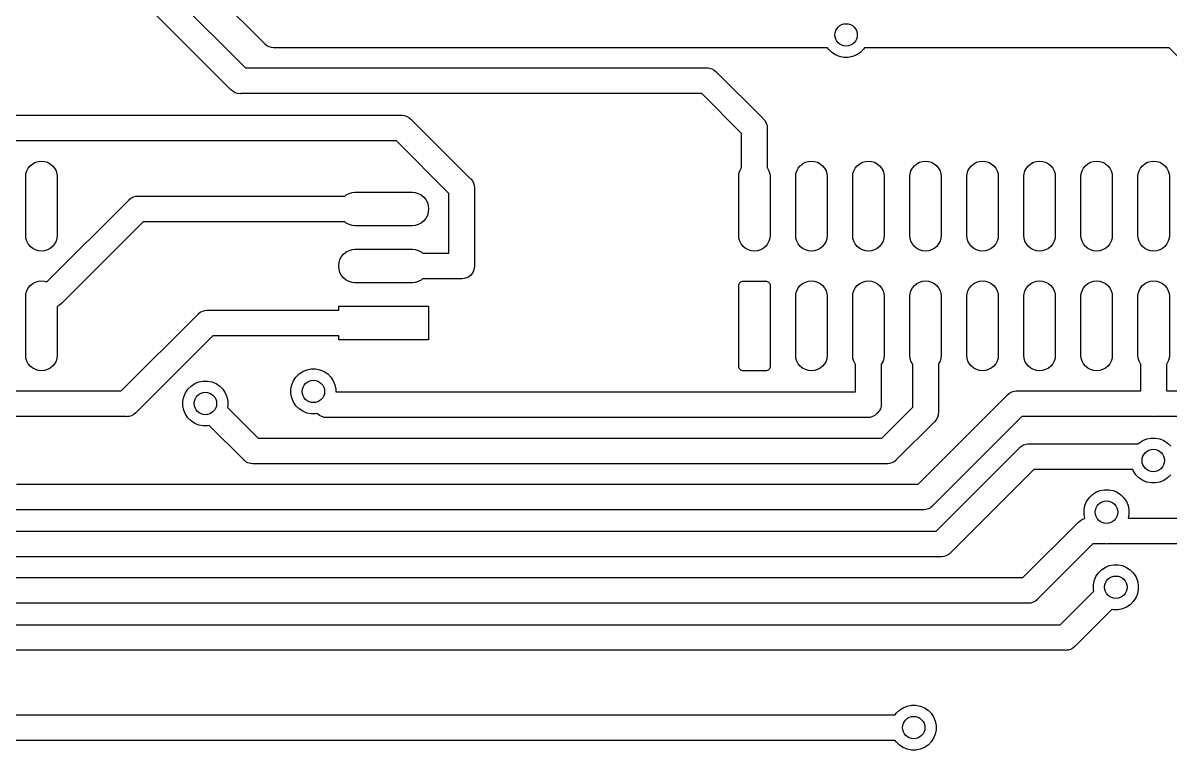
# Model space of a CAD drawing. Extents: x 0.18 to 6.66, y 0.19 to 4.01.
# Drawn here: x 1.443 to 3.454, y 0.301 to 1.576 of the extents above; entities that cross this region are included whole.
import ezdxf

# ---------------------------------------------------------------- set-up
doc = ezdxf.new("R2010")
doc.units = 0
doc.header["$MEASUREMENT"] = 0
doc.layers.add('BLACK', color=7, linetype='CONTINUOUS')

msp = doc.modelspace()

# ---------------------------------------------------------------- linework, layer by layer
at = {"layer": 'BLACK', "linetype": 'CONTINUOUS'}
for p, q in [((1.54566, 1.78438), (1.83273, 1.49731)), ((1.80672, 1.45968), (1.50452, 1.76188)), ((1.86611, 1.54012), (1.76102, 1.64521)), ((1.86682, 1.53926), (1.86611, 1.54012)), ((1.87024, 1.53645), (1.86682, 1.53926)), ((1.87415, 1.53436), (1.87024, 1.53645)), ((1.87839, 1.53307), (1.87415, 1.53436)), ((1.8817, 1.53275), (1.87839, 1.53307)), ((1.8828, 1.53264), (1.8817, 1.53275)), ((1.8817, 1.53275), (1.8817, 1.53275)), ((1.88391, 1.53275), (1.8828, 1.53264)), ((2.8534, 1.53275), (1.88391, 1.53275)), ((2.85514, 1.53015), (2.8534, 1.53275)), ((2.86062, 1.52467), (2.85514, 1.53015)), ((2.9163, 1.53015), (2.91082, 1.52467)), ((2.91804, 1.53275), (2.9163, 1.53015)), ((3.45223, 1.53275), (2.91804, 1.53275)), ((3.6025, 1.38248), (3.45223, 1.53275)), ((2.86707, 1.52036), (2.86062, 1.52467)), ((2.87424, 1.51739), (2.86707, 1.52036)), ((2.88184, 1.51588), (2.87424, 1.51739)), ((2.8896, 1.51588), (2.88184, 1.51588)), ((2.8972, 1.51739), (2.8896, 1.51588)), ((2.90437, 1.52036), (2.8972, 1.51739)), ((2.91082, 1.52467), (2.90437, 1.52036)), ((1.83273, 1.49731), (2.64088, 1.49731)), ((2.64088, 1.49731), (2.64199, 1.49742)), ((2.64199, 1.49742), (2.64309, 1.49731)), ((2.64309, 1.49731), (2.6464, 1.49698)), ((2.6464, 1.49698), (2.65064, 1.49569)), ((2.65064, 1.49569), (2.65455, 1.49361)), ((2.65455, 1.49361), (2.65798, 1.49079)), ((2.65798, 1.49079), (2.65868, 1.48994)), ((2.65868, 1.48994), (2.74013, 1.40849)), ((1.80742, 1.45882), (1.80672, 1.45968)), ((1.80829, 1.45811), (1.80742, 1.45882)), ((1.81085, 1.45601), (1.80829, 1.45811)), ((1.81476, 1.45392), (1.81085, 1.45601)), ((1.819, 1.45263), (1.81476, 1.45392)), ((1.82341, 1.4522), (1.819, 1.45263)), ((1.82451, 1.45231), (1.82341, 1.4522)), ((2.63267, 1.45231), (1.82451, 1.45231)), ((2.7025, 1.38248), (2.63267, 1.45231)), ((0.976105, 1.4143), (2.10544, 1.4143)), ((2.10544, 1.4143), (2.10655, 1.4144)), ((2.10655, 1.4144), (2.10765, 1.4143)), ((2.10765, 1.4143), (2.11096, 1.41397)), ((2.11096, 1.41397), (2.1152, 1.41268)), ((2.1152, 1.41268), (2.11911, 1.41059)), ((2.11911, 1.41059), (2.12253, 1.40778)), ((2.74013, 1.40849), (2.74099, 1.40778)), ((2.12253, 1.40778), (2.12324, 1.40692)), ((2.12324, 1.40692), (2.22681, 1.30336)), ((2.74099, 1.40778), (2.7438, 1.40436)), ((2.7438, 1.40436), (2.74589, 1.40045)), ((2.74589, 1.40045), (2.74717, 1.39621)), ((2.74717, 1.39621), (2.7475, 1.3929)), ((2.7475, 1.3929), (2.74761, 1.3918)), ((2.74761, 1.3918), (2.7475, 1.39069)), ((2.7475, 1.39069), (2.7475, 1.32232)), ((2.09723, 1.3693), (0.9975, 1.3693)), ((2.18918, 1.27735), (2.09723, 1.3693)), ((2.7025, 1.32232), (2.7025, 1.38248)), ((1.45542, 1.32588), (1.45961, 1.32932)), ((1.45961, 1.32932), (1.4644, 1.33188)), ((1.4644, 1.33188), (1.4696, 1.33346)), ((1.4696, 1.33346), (1.475, 1.33399)), ((1.475, 1.33399), (1.4804, 1.33346)), ((1.4804, 1.33346), (1.4856, 1.33188)), ((1.4856, 1.33188), (1.49039, 1.32932)), ((1.49039, 1.32932), (1.49458, 1.32588)), ((2.80542, 1.32588), (2.80961, 1.32932)), ((2.80961, 1.32932), (2.8144, 1.33188)), ((2.8144, 1.33188), (2.8196, 1.33346)), ((2.8196, 1.33346), (2.825, 1.33399)), ((2.825, 1.33399), (2.8304, 1.33346)), ((2.8304, 1.33346), (2.8356, 1.33188)), ((2.8356, 1.33188), (2.84039, 1.32932)), ((2.84039, 1.32932), (2.84458, 1.32588)), ((2.90542, 1.32588), (2.90961, 1.32932)), ((2.90961, 1.32932), (2.9144, 1.33188)), ((2.9144, 1.33188), (2.9196, 1.33346)), ((2.9196, 1.33346), (2.925, 1.33399)), ((2.925, 1.33399), (2.9304, 1.33346)), ((2.9304, 1.33346), (2.9356, 1.33188)), ((2.9356, 1.33188), (2.94039, 1.32932)), ((2.94039, 1.32932), (2.94458, 1.32588)), ((3.00542, 1.32588), (3.00961, 1.32932)), ((3.00961, 1.32932), (3.0144, 1.33188)), ((3.0144, 1.33188), (3.0196, 1.33346)), ((3.0196, 1.33346), (3.025, 1.33399)), ((3.025, 1.33399), (3.0304, 1.33346)), ((3.0304, 1.33346), (3.0356, 1.33188)), ((3.0356, 1.33188), (3.04039, 1.32932)), ((3.04039, 1.32932), (3.04458, 1.32588)), ((3.10542, 1.32588), (3.10961, 1.32932)), ((3.10961, 1.32932), (3.1144, 1.33188)), ((3.1144, 1.33188), (3.1196, 1.33346)), ((3.1196, 1.33346), (3.125, 1.33399)), ((3.125, 1.33399), (3.1304, 1.33346)), ((3.1304, 1.33346), (3.1356, 1.33188)), ((3.1356, 1.33188), (3.14039, 1.32932)), ((3.14039, 1.32932), (3.14458, 1.32588)), ((3.20542, 1.32588), (3.20961, 1.32932)), ((3.20961, 1.32932), (3.2144, 1.33188)), ((3.2144, 1.33188), (3.2196, 1.33346)), ((3.2196, 1.33346), (3.225, 1.33399)), ((3.225, 1.33399), (3.2304, 1.33346)), ((3.2304, 1.33346), (3.2356, 1.33188)), ((3.2356, 1.33188), (3.24039, 1.32932)), ((3.24039, 1.32932), (3.24458, 1.32588)), ((3.30542, 1.32588), (3.30961, 1.32932)), ((3.30961, 1.32932), (3.3144, 1.33188)), ((3.3144, 1.33188), (3.3196, 1.33346)), ((3.3196, 1.33346), (3.325, 1.33399)), ((3.325, 1.33399), (3.3304, 1.33346)), ((3.3304, 1.33346), (3.3356, 1.33188)), ((3.3356, 1.33188), (3.34039, 1.32932)), ((3.34039, 1.32932), (3.34458, 1.32588)), ((3.40542, 1.32588), (3.40961, 1.32932)), ((3.40961, 1.32932), (3.4144, 1.33188)), ((3.4144, 1.33188), (3.4196, 1.33346)), ((3.4196, 1.33346), (3.425, 1.33399)), ((3.425, 1.33399), (3.4304, 1.33346)), ((3.4304, 1.33346), (3.4356, 1.33188)), ((3.4356, 1.33188), (3.44039, 1.32932)), ((3.44039, 1.32932), (3.44458, 1.32588)), ((1.44744, 1.30765), (1.44784, 1.3117)), ((1.44744, 1.20258), (1.44744, 1.30765)), ((1.44784, 1.3117), (1.44942, 1.3169)), ((1.44942, 1.3169), (1.45197, 1.32168)), ((1.45197, 1.32168), (1.45542, 1.32588)), ((1.49458, 1.32588), (1.49803, 1.32168)), ((1.49803, 1.32168), (1.50058, 1.3169)), ((1.50058, 1.3169), (1.50216, 1.3117)), ((1.50216, 1.3117), (1.50256, 1.30765)), ((1.50256, 1.30765), (1.50256, 1.20258)), ((2.69744, 1.30765), (2.69784, 1.3117)), ((2.69744, 1.20258), (2.69744, 1.30765)), ((2.69784, 1.3117), (2.69942, 1.3169)), ((2.69942, 1.3169), (2.70197, 1.32168)), ((2.70197, 1.32168), (2.7025, 1.32232)), ((2.7475, 1.32232), (2.74803, 1.32168)), ((2.74803, 1.32168), (2.75058, 1.3169)), ((2.75058, 1.3169), (2.75216, 1.3117)), ((2.75216, 1.3117), (2.75256, 1.30765)), ((2.75256, 1.30765), (2.75256, 1.20258)), ((2.79744, 1.30765), (2.79784, 1.3117)), ((2.79744, 1.20258), (2.79744, 1.30765)), ((2.79784, 1.3117), (2.79942, 1.3169)), ((2.79942, 1.3169), (2.80197, 1.32168)), ((2.80197, 1.32168), (2.80542, 1.32588)), ((2.84458, 1.32588), (2.84803, 1.32168)), ((2.84803, 1.32168), (2.85058, 1.3169)), ((2.85058, 1.3169), (2.85216, 1.3117)), ((2.85216, 1.3117), (2.85256, 1.30765)), ((2.85256, 1.30765), (2.85256, 1.20258)), ((2.89744, 1.30765), (2.89784, 1.3117)), ((2.89744, 1.20258), (2.89744, 1.30765)), ((2.89784, 1.3117), (2.89942, 1.3169)), ((2.89942, 1.3169), (2.90197, 1.32168)), ((2.90197, 1.32168), (2.90542, 1.32588)), ((2.94458, 1.32588), (2.94803, 1.32168)), ((2.94803, 1.32168), (2.95058, 1.3169)), ((2.95058, 1.3169), (2.95216, 1.3117)), ((2.95216, 1.3117), (2.95256, 1.30765)), ((2.95256, 1.30765), (2.95256, 1.20258)), ((2.99744, 1.30765), (2.99784, 1.3117)), ((2.99744, 1.20258), (2.99744, 1.30765)), ((2.99784, 1.3117), (2.99942, 1.3169)), ((2.99942, 1.3169), (3.00197, 1.32168)), ((3.00197, 1.32168), (3.00542, 1.32588)), ((3.04458, 1.32588), (3.04803, 1.32168)), ((3.04803, 1.32168), (3.05058, 1.3169)), ((3.05058, 1.3169), (3.05216, 1.3117)), ((3.05216, 1.3117), (3.05256, 1.30765)), ((3.05256, 1.30765), (3.05256, 1.20258)), ((3.09744, 1.30765), (3.09784, 1.3117)), ((3.09744, 1.20258), (3.09744, 1.30765)), ((3.09784, 1.3117), (3.09942, 1.3169)), ((3.09942, 1.3169), (3.10197, 1.32168)), ((3.10197, 1.32168), (3.10542, 1.32588)), ((3.14458, 1.32588), (3.14803, 1.32168)), ((3.14803, 1.32168), (3.15058, 1.3169)), ((3.15058, 1.3169), (3.15216, 1.3117)), ((3.15216, 1.3117), (3.15256, 1.30765)), ((3.15256, 1.30765), (3.15256, 1.20258)), ((3.19744, 1.30765), (3.19784, 1.3117)), ((3.19744, 1.20258), (3.19744, 1.30765)), ((3.19784, 1.3117), (3.19942, 1.3169)), ((3.19942, 1.3169), (3.20197, 1.32168)), ((3.20197, 1.32168), (3.20542, 1.32588)), ((3.24458, 1.32588), (3.24803, 1.32168)), ((3.24803, 1.32168), (3.25058, 1.3169)), ((3.25058, 1.3169), (3.25216, 1.3117)), ((3.25216, 1.3117), (3.25256, 1.30765)), ((3.25256, 1.30765), (3.25256, 1.20258)), ((3.29744, 1.30765), (3.29784, 1.3117)), ((3.29744, 1.20258), (3.29744, 1.30765)), ((3.29784, 1.3117), (3.29942, 1.3169)), ((3.29942, 1.3169), (3.30197, 1.32168)), ((3.30197, 1.32168), (3.30542, 1.32588)), ((3.34458, 1.32588), (3.34803, 1.32168)), ((3.34803, 1.32168), (3.35058, 1.3169)), ((3.35058, 1.3169), (3.35216, 1.3117)), ((3.35216, 1.3117), (3.35256, 1.30765)), ((3.35256, 1.30765), (3.35256, 1.20258)), ((3.39744, 1.30765), (3.39784, 1.3117)), ((3.39744, 1.20258), (3.39744, 1.30765)), ((3.39784, 1.3117), (3.39942, 1.3169)), ((3.39942, 1.3169), (3.40197, 1.32168)), ((3.40197, 1.32168), (3.40542, 1.32588)), ((3.44458, 1.32588), (3.44803, 1.32168)), ((3.44803, 1.32168), (3.45058, 1.3169)), ((3.45058, 1.3169), (3.45216, 1.3117)), ((3.45216, 1.3117), (3.45256, 1.30765)), ((3.45256, 1.30765), (3.45256, 1.20258)), ((2.22681, 1.30336), (2.22766, 1.30265)), ((2.22766, 1.30265), (2.23048, 1.29923)), ((2.23048, 1.29923), (2.23257, 1.29532)), ((2.23257, 1.29532), (2.23385, 1.29108)), ((2.23385, 1.29108), (2.23418, 1.28777)), ((2.23418, 1.28777), (2.23429, 1.28667)), ((1.62811, 1.26599), (1.63153, 1.2688)), ((1.63153, 1.2688), (1.63544, 1.27089)), ((1.63544, 1.27089), (1.63968, 1.27217)), ((1.63968, 1.27217), (1.64299, 1.2725)), ((1.64299, 1.2725), (1.64409, 1.27261)), ((1.64409, 1.27261), (1.6452, 1.2725)), ((1.6452, 1.2725), (2.00666, 1.2725)), ((2.00666, 1.2725), (2.0093, 1.27467)), ((2.0093, 1.27467), (2.01443, 1.27741)), ((2.01443, 1.27741), (2.02, 1.2791)), ((2.02, 1.2791), (2.02434, 1.27953)), ((2.02434, 1.27953), (2.12566, 1.27953)), ((2.12566, 1.27953), (2.13, 1.2791)), ((2.13, 1.2791), (2.13557, 1.27741)), ((2.13557, 1.27741), (2.1407, 1.27467)), ((2.1407, 1.27467), (2.14519, 1.27098)), ((2.14519, 1.27098), (2.14888, 1.26648)), ((2.18918, 1.1725), (2.18918, 1.27735)), ((2.23429, 1.28667), (2.23418, 1.28556)), ((2.23418, 1.28556), (2.23418, 1.15111)), ((1.48477, 1.1225), (1.6274, 1.26513)), ((1.6274, 1.26513), (1.62811, 1.26599)), ((2.14888, 1.26648), (2.15162, 1.26135)), ((2.15162, 1.26135), (2.15331, 1.25579)), ((2.15331, 1.25579), (2.15388, 1.25)), ((2.15388, 1.25), (2.15331, 1.24421)), ((1.65341, 1.2275), (1.51079, 1.08487)), ((2.00666, 1.2275), (1.65341, 1.2275)), ((2.0093, 1.22533), (2.00666, 1.2275)), ((2.14519, 1.22902), (2.1407, 1.22533)), ((2.14888, 1.23352), (2.14519, 1.22902)), ((2.15162, 1.23865), (2.14888, 1.23352)), ((2.15331, 1.24421), (2.15162, 1.23865)), ((2.01443, 1.22259), (2.0093, 1.22533)), ((2.02, 1.2209), (2.01443, 1.22259)), ((2.02434, 1.22047), (2.02, 1.2209)), ((2.12566, 1.22047), (2.02434, 1.22047)), ((2.13, 1.2209), (2.12566, 1.22047)), ((2.13557, 1.22259), (2.13, 1.2209)), ((2.1407, 1.22533), (2.13557, 1.22259)), ((1.44784, 1.19853), (1.44744, 1.20258)), ((1.44942, 1.19334), (1.44784, 1.19853)), ((1.45197, 1.18855), (1.44942, 1.19334)), ((1.45542, 1.18436), (1.45197, 1.18855)), ((1.49803, 1.18855), (1.49458, 1.18436)), ((1.50058, 1.19334), (1.49803, 1.18855)), ((1.50216, 1.19853), (1.50058, 1.19334)), ((1.50256, 1.20258), (1.50216, 1.19853)), ((2.69784, 1.19853), (2.69744, 1.20258)), ((2.69942, 1.19334), (2.69784, 1.19853)), ((2.70197, 1.18855), (2.69942, 1.19334)), ((2.70542, 1.18436), (2.70197, 1.18855)), ((2.74803, 1.18855), (2.74458, 1.18436)), ((2.75058, 1.19334), (2.74803, 1.18855)), ((2.75216, 1.19853), (2.75058, 1.19334)), ((2.75256, 1.20258), (2.75216, 1.19853)), ((2.79784, 1.19853), (2.79744, 1.20258)), ((2.79942, 1.19334), (2.79784, 1.19853)), ((2.80197, 1.18855), (2.79942, 1.19334)), ((2.80542, 1.18436), (2.80197, 1.18855)), ((2.84803, 1.18855), (2.84458, 1.18436)), ((2.85058, 1.19334), (2.84803, 1.18855)), ((2.85216, 1.19853), (2.85058, 1.19334)), ((2.85256, 1.20258), (2.85216, 1.19853)), ((2.89784, 1.19853), (2.89744, 1.20258)), ((2.89942, 1.19334), (2.89784, 1.19853)), ((2.90197, 1.18855), (2.89942, 1.19334)), ((2.90542, 1.18436), (2.90197, 1.18855)), ((2.94803, 1.18855), (2.94458, 1.18436)), ((2.95058, 1.19334), (2.94803, 1.18855)), ((2.95216, 1.19853), (2.95058, 1.19334)), ((2.95256, 1.20258), (2.95216, 1.19853)), ((2.99784, 1.19853), (2.99744, 1.20258)), ((2.99942, 1.19334), (2.99784, 1.19853)), ((3.00197, 1.18855), (2.99942, 1.19334)), ((3.00542, 1.18436), (3.00197, 1.18855)), ((3.04803, 1.18855), (3.04458, 1.18436)), ((3.05058, 1.19334), (3.04803, 1.18855)), ((3.05216, 1.19853), (3.05058, 1.19334)), ((3.05256, 1.20258), (3.05216, 1.19853)), ((3.09784, 1.19853), (3.09744, 1.20258)), ((3.09942, 1.19334), (3.09784, 1.19853)), ((3.10197, 1.18855), (3.09942, 1.19334)), ((3.10542, 1.18436), (3.10197, 1.18855)), ((3.14803, 1.18855), (3.14458, 1.18436)), ((3.15058, 1.19334), (3.14803, 1.18855)), ((3.15216, 1.19853), (3.15058, 1.19334)), ((3.15256, 1.20258), (3.15216, 1.19853)), ((3.19784, 1.19853), (3.19744, 1.20258)), ((3.19942, 1.19334), (3.19784, 1.19853)), ((3.20197, 1.18855), (3.19942, 1.19334)), ((3.20542, 1.18436), (3.20197, 1.18855)), ((3.24803, 1.18855), (3.24458, 1.18436)), ((3.25058, 1.19334), (3.24803, 1.18855)), ((3.25216, 1.19853), (3.25058, 1.19334)), ((3.25256, 1.20258), (3.25216, 1.19853)), ((3.29784, 1.19853), (3.29744, 1.20258)), ((3.29942, 1.19334), (3.29784, 1.19853)), ((3.30197, 1.18855), (3.29942, 1.19334)), ((3.30542, 1.18436), (3.30197, 1.18855)), ((3.34803, 1.18855), (3.34458, 1.18436)), ((3.35058, 1.19334), (3.34803, 1.18855)), ((3.35216, 1.19853), (3.35058, 1.19334)), ((3.35256, 1.20258), (3.35216, 1.19853)), ((3.39784, 1.19853), (3.39744, 1.20258)), ((3.39942, 1.19334), (3.39784, 1.19853)), ((3.40197, 1.18855), (3.39942, 1.19334)), ((3.40542, 1.18436), (3.40197, 1.18855)), ((3.44803, 1.18855), (3.44458, 1.18436)), ((3.45058, 1.19334), (3.44803, 1.18855)), ((3.45216, 1.19853), (3.45058, 1.19334)), ((3.45256, 1.20258), (3.45216, 1.19853)), ((1.45961, 1.18091), (1.45542, 1.18436)), ((1.4644, 1.17835), (1.45961, 1.18091)), ((1.4696, 1.17678), (1.4644, 1.17835)), ((1.475, 1.17624), (1.4696, 1.17678)), ((1.4804, 1.17678), (1.475, 1.17624)), ((1.4856, 1.17835), (1.4804, 1.17678)), ((1.49039, 1.18091), (1.4856, 1.17835)), ((1.49458, 1.18436), (1.49039, 1.18091)), ((2.00112, 1.16648), (2.00481, 1.17098)), ((2.00481, 1.17098), (2.0093, 1.17467)), ((2.0093, 1.17467), (2.01443, 1.17741)), ((2.01443, 1.17741), (2.02, 1.1791)), ((2.02, 1.1791), (2.02434, 1.17953)), ((2.02434, 1.17953), (2.12566, 1.17953)), ((2.12566, 1.17953), (2.13, 1.1791)), ((2.13, 1.1791), (2.13557, 1.17741)), ((2.13557, 1.17741), (2.1407, 1.17467)), ((2.1407, 1.17467), (2.14334, 1.1725)), ((2.14334, 1.1725), (2.18918, 1.1725)), ((2.70961, 1.18091), (2.70542, 1.18436)), ((2.7144, 1.17835), (2.70961, 1.18091)), ((2.7196, 1.17678), (2.7144, 1.17835)), ((2.725, 1.17624), (2.7196, 1.17678)), ((2.7304, 1.17678), (2.725, 1.17624)), ((2.7356, 1.17835), (2.7304, 1.17678)), ((2.74039, 1.18091), (2.7356, 1.17835)), ((2.74458, 1.18436), (2.74039, 1.18091)), ((2.80961, 1.18091), (2.80542, 1.18436)), ((2.8144, 1.17835), (2.80961, 1.18091)), ((2.8196, 1.17678), (2.8144, 1.17835)), ((2.825, 1.17624), (2.8196, 1.17678)), ((2.8304, 1.17678), (2.825, 1.17624)), ((2.8356, 1.17835), (2.8304, 1.17678)), ((2.84039, 1.18091), (2.8356, 1.17835)), ((2.84458, 1.18436), (2.84039, 1.18091)), ((2.90961, 1.18091), (2.90542, 1.18436)), ((2.9144, 1.17835), (2.90961, 1.18091)), ((2.9196, 1.17678), (2.9144, 1.17835)), ((2.925, 1.17624), (2.9196, 1.17678)), ((2.9304, 1.17678), (2.925, 1.17624)), ((2.9356, 1.17835), (2.9304, 1.17678)), ((2.94039, 1.18091), (2.9356, 1.17835)), ((2.94458, 1.18436), (2.94039, 1.18091)), ((3.00961, 1.18091), (3.00542, 1.18436)), ((3.0144, 1.17835), (3.00961, 1.18091)), ((3.0196, 1.17678), (3.0144, 1.17835)), ((3.025, 1.17624), (3.0196, 1.17678)), ((3.0304, 1.17678), (3.025, 1.17624)), ((3.0356, 1.17835), (3.0304, 1.17678)), ((3.04039, 1.18091), (3.0356, 1.17835)), ((3.04458, 1.18436), (3.04039, 1.18091)), ((3.10961, 1.18091), (3.10542, 1.18436)), ((3.1144, 1.17835), (3.10961, 1.18091)), ((3.1196, 1.17678), (3.1144, 1.17835)), ((3.125, 1.17624), (3.1196, 1.17678)), ((3.1304, 1.17678), (3.125, 1.17624)), ((3.1356, 1.17835), (3.1304, 1.17678)), ((3.14039, 1.18091), (3.1356, 1.17835)), ((3.14458, 1.18436), (3.14039, 1.18091)), ((3.20961, 1.18091), (3.20542, 1.18436)), ((3.2144, 1.17835), (3.20961, 1.18091)), ((3.2196, 1.17678), (3.2144, 1.17835)), ((3.225, 1.17624), (3.2196, 1.17678)), ((3.2304, 1.17678), (3.225, 1.17624)), ((3.2356, 1.17835), (3.2304, 1.17678)), ((3.24039, 1.18091), (3.2356, 1.17835)), ((3.24458, 1.18436), (3.24039, 1.18091)), ((3.30961, 1.18091), (3.30542, 1.18436)), ((3.3144, 1.17835), (3.30961, 1.18091)), ((3.3196, 1.17678), (3.3144, 1.17835)), ((3.325, 1.17624), (3.3196, 1.17678)), ((3.3304, 1.17678), (3.325, 1.17624)), ((3.3356, 1.17835), (3.3304, 1.17678)), ((3.34039, 1.18091), (3.3356, 1.17835)), ((3.34458, 1.18436), (3.34039, 1.18091)), ((3.40961, 1.18091), (3.40542, 1.18436)), ((3.4144, 1.17835), (3.40961, 1.18091)), ((3.4196, 1.17678), (3.4144, 1.17835)), ((3.425, 1.17624), (3.4196, 1.17678)), ((3.4304, 1.17678), (3.425, 1.17624)), ((3.4356, 1.17835), (3.4304, 1.17678)), ((3.44039, 1.18091), (3.4356, 1.17835)), ((3.44458, 1.18436), (3.44039, 1.18091)), ((1.99612, 1.15), (1.99669, 1.15579)), ((1.99669, 1.14421), (1.99612, 1.15)), ((1.99669, 1.15579), (1.99838, 1.16135)), ((1.99838, 1.16135), (2.00112, 1.16648)), ((2.23429, 1.15), (2.23385, 1.14559)), ((2.23418, 1.15111), (2.23429, 1.15)), ((1.99838, 1.13865), (1.99669, 1.14421)), ((2.00112, 1.13352), (1.99838, 1.13865)), ((2.00481, 1.12902), (2.00112, 1.13352)), ((2.0093, 1.12533), (2.00481, 1.12902)), ((2.14334, 1.1275), (2.1407, 1.12533)), ((2.21057, 1.1275), (2.14334, 1.1275)), ((2.21168, 1.12739), (2.21057, 1.1275)), ((2.21278, 1.1275), (2.21168, 1.12739)), ((2.21609, 1.12783), (2.21278, 1.1275)), ((2.22033, 1.12911), (2.21609, 1.12783)), ((2.22424, 1.1312), (2.22033, 1.12911)), ((2.22766, 1.13401), (2.22424, 1.1312)), ((2.23048, 1.13744), (2.22766, 1.13401)), ((2.23257, 1.14135), (2.23048, 1.13744)), ((2.23385, 1.14559), (2.23257, 1.14135)), ((1.44784, 1.10147), (1.44942, 1.10666)), ((1.44942, 1.10666), (1.45197, 1.11145)), ((1.45197, 1.11145), (1.45542, 1.11564)), ((1.45542, 1.11564), (1.45961, 1.11909)), ((1.45961, 1.11909), (1.4644, 1.12165)), ((1.4644, 1.12165), (1.4696, 1.12322)), ((1.4696, 1.12322), (1.475, 1.12376)), ((1.475, 1.12376), (1.4804, 1.12322)), ((1.4804, 1.12322), (1.48279, 1.1225)), ((1.48279, 1.1225), (1.48477, 1.1225)), ((2.01443, 1.12259), (2.0093, 1.12533)), ((2.02, 1.1209), (2.01443, 1.12259)), ((2.02434, 1.12047), (2.02, 1.1209)), ((2.12566, 1.12047), (2.02434, 1.12047)), ((2.13, 1.1209), (2.12566, 1.12047)), ((2.13557, 1.12259), (2.13, 1.1209)), ((2.1407, 1.12533), (2.13557, 1.12259)), ((2.69744, 1.11552), (2.6976, 1.1171)), ((2.69744, 0.974244), (2.69744, 1.11552)), ((2.6976, 1.1171), (2.69806, 1.11862)), ((2.69806, 1.11862), (2.69881, 1.12002)), ((2.69881, 1.12002), (2.69981, 1.12125)), ((2.69981, 1.12125), (2.70104, 1.12226)), ((2.70104, 1.12226), (2.70244, 1.12301)), ((2.70244, 1.12301), (2.70396, 1.12347)), ((2.70396, 1.12347), (2.70554, 1.12362)), ((2.70554, 1.12362), (2.74446, 1.12362)), ((2.74446, 1.12362), (2.74604, 1.12347)), ((2.74604, 1.12347), (2.74756, 1.12301)), ((2.74756, 1.12301), (2.74896, 1.12226)), ((2.74896, 1.12226), (2.75019, 1.12125)), ((2.75019, 1.12125), (2.75119, 1.12002)), ((2.75119, 1.12002), (2.75194, 1.11862)), ((2.75194, 1.11862), (2.7524, 1.1171)), ((2.7524, 1.1171), (2.75256, 1.11552)), ((2.75256, 1.11552), (2.75256, 0.974244)), ((2.79784, 1.10147), (2.79942, 1.10666)), ((2.79942, 1.10666), (2.80197, 1.11145)), ((2.80197, 1.11145), (2.80542, 1.11564)), ((2.80542, 1.11564), (2.80961, 1.11909)), ((2.80961, 1.11909), (2.8144, 1.12165)), ((2.8144, 1.12165), (2.8196, 1.12322)), ((2.8196, 1.12322), (2.825, 1.12376)), ((2.825, 1.12376), (2.8304, 1.12322)), ((2.8304, 1.12322), (2.8356, 1.12165)), ((2.8356, 1.12165), (2.84039, 1.11909)), ((2.84039, 1.11909), (2.84458, 1.11564)), ((2.84458, 1.11564), (2.84803, 1.11145)), ((2.84803, 1.11145), (2.85058, 1.10666)), ((2.85058, 1.10666), (2.85216, 1.10147)), ((2.89784, 1.10147), (2.89942, 1.10666)), ((2.89942, 1.10666), (2.90197, 1.11145)), ((2.90197, 1.11145), (2.90542, 1.11564)), ((2.90542, 1.11564), (2.90961, 1.11909)), ((2.90961, 1.11909), (2.9144, 1.12165)), ((2.9144, 1.12165), (2.9196, 1.12322)), ((2.9196, 1.12322), (2.925, 1.12376)), ((2.925, 1.12376), (2.9304, 1.12322)), ((2.9304, 1.12322), (2.9356, 1.12165)), ((2.9356, 1.12165), (2.94039, 1.11909)), ((2.94039, 1.11909), (2.94458, 1.11564)), ((2.94458, 1.11564), (2.94803, 1.11145)), ((2.94803, 1.11145), (2.95058, 1.10666)), ((2.95058, 1.10666), (2.95216, 1.10147)), ((2.99784, 1.10147), (2.99942, 1.10666)), ((2.99942, 1.10666), (3.00197, 1.11145)), ((3.00197, 1.11145), (3.00542, 1.11564)), ((3.00542, 1.11564), (3.00961, 1.11909)), ((3.00961, 1.11909), (3.0144, 1.12165)), ((3.0144, 1.12165), (3.0196, 1.12322)), ((3.0196, 1.12322), (3.025, 1.12376)), ((3.025, 1.12376), (3.0304, 1.12322)), ((3.0304, 1.12322), (3.0356, 1.12165)), ((3.0356, 1.12165), (3.04039, 1.11909)), ((3.04039, 1.11909), (3.04458, 1.11564)), ((3.04458, 1.11564), (3.04803, 1.11145)), ((3.04803, 1.11145), (3.05058, 1.10666)), ((3.05058, 1.10666), (3.05216, 1.10147)), ((3.09784, 1.10147), (3.09942, 1.10666)), ((3.09942, 1.10666), (3.10197, 1.11145)), ((3.10197, 1.11145), (3.10542, 1.11564)), ((3.10542, 1.11564), (3.10961, 1.11909)), ((3.10961, 1.11909), (3.1144, 1.12165)), ((3.1144, 1.12165), (3.1196, 1.12322)), ((3.1196, 1.12322), (3.125, 1.12376)), ((3.125, 1.12376), (3.1304, 1.12322)), ((3.1304, 1.12322), (3.1356, 1.12165)), ((3.1356, 1.12165), (3.14039, 1.11909)), ((3.14039, 1.11909), (3.14458, 1.11564)), ((3.14458, 1.11564), (3.14803, 1.11145)), ((3.14803, 1.11145), (3.15058, 1.10666)), ((3.15058, 1.10666), (3.15216, 1.10147)), ((3.19784, 1.10147), (3.19942, 1.10666)), ((3.19942, 1.10666), (3.20197, 1.11145)), ((3.20197, 1.11145), (3.20542, 1.11564)), ((3.20542, 1.11564), (3.20961, 1.11909)), ((3.20961, 1.11909), (3.2144, 1.12165)), ((3.2144, 1.12165), (3.2196, 1.12322)), ((3.2196, 1.12322), (3.225, 1.12376)), ((3.225, 1.12376), (3.2304, 1.12322)), ((3.2304, 1.12322), (3.2356, 1.12165)), ((3.2356, 1.12165), (3.24039, 1.11909)), ((3.24039, 1.11909), (3.24458, 1.11564)), ((3.24458, 1.11564), (3.24803, 1.11145)), ((3.24803, 1.11145), (3.25058, 1.10666)), ((3.25058, 1.10666), (3.25216, 1.10147)), ((3.29784, 1.10147), (3.29942, 1.10666)), ((3.29942, 1.10666), (3.30197, 1.11145)), ((3.30197, 1.11145), (3.30542, 1.11564)), ((3.30542, 1.11564), (3.30961, 1.11909)), ((3.30961, 1.11909), (3.3144, 1.12165)), ((3.3144, 1.12165), (3.3196, 1.12322)), ((3.3196, 1.12322), (3.325, 1.12376)), ((3.325, 1.12376), (3.3304, 1.12322)), ((3.3304, 1.12322), (3.3356, 1.12165)), ((3.3356, 1.12165), (3.34039, 1.11909)), ((3.34039, 1.11909), (3.34458, 1.11564)), ((3.34458, 1.11564), (3.34803, 1.11145)), ((3.34803, 1.11145), (3.35058, 1.10666)), ((3.35058, 1.10666), (3.35216, 1.10147)), ((3.39784, 1.10147), (3.39942, 1.10666)), ((3.39942, 1.10666), (3.40197, 1.11145)), ((3.40197, 1.11145), (3.40542, 1.11564)), ((3.40542, 1.11564), (3.40961, 1.11909)), ((3.40961, 1.11909), (3.4144, 1.12165)), ((3.4144, 1.12165), (3.4196, 1.12322)), ((3.4196, 1.12322), (3.425, 1.12376)), ((3.425, 1.12376), (3.4304, 1.12322)), ((3.4304, 1.12322), (3.4356, 1.12165)), ((3.4356, 1.12165), (3.44039, 1.11909)), ((3.44039, 1.11909), (3.44458, 1.11564)), ((3.44458, 1.11564), (3.44803, 1.11145)), ((3.44803, 1.11145), (3.45058, 1.10666)), ((3.45058, 1.10666), (3.45216, 1.10147)), ((1.44744, 1.09742), (1.44784, 1.10147)), ((1.44744, 0.992347), (1.44744, 1.09742)), ((2.79744, 1.09742), (2.79784, 1.10147)), ((2.79744, 0.992347), (2.79744, 1.09742)), ((2.85216, 1.10147), (2.85256, 1.09742)), ((2.85256, 1.09742), (2.85256, 0.992347)), ((2.89744, 1.09742), (2.89784, 1.10147)), ((2.89744, 0.992347), (2.89744, 1.09742)), ((2.95216, 1.10147), (2.95256, 1.09742)), ((2.95256, 1.09742), (2.95256, 0.992347)), ((2.99744, 1.09742), (2.99784, 1.10147)), ((2.99744, 0.992347), (2.99744, 1.09742)), ((3.05216, 1.10147), (3.05256, 1.09742)), ((3.05256, 1.09742), (3.05256, 0.992347)), ((3.09744, 1.09742), (3.09784, 1.10147)), ((3.09744, 0.992347), (3.09744, 1.09742)), ((3.15216, 1.10147), (3.15256, 1.09742)), ((3.15256, 1.09742), (3.15256, 0.992347)), ((3.19744, 1.09742), (3.19784, 1.10147)), ((3.19744, 0.992347), (3.19744, 1.09742)), ((3.25216, 1.10147), (3.25256, 1.09742)), ((3.25256, 1.09742), (3.25256, 0.992347)), ((3.29744, 1.09742), (3.29784, 1.10147)), ((3.29744, 0.992347), (3.29744, 1.09742)), ((3.35216, 1.10147), (3.35256, 1.09742)), ((3.35256, 1.09742), (3.35256, 0.992347)), ((3.39744, 1.09742), (3.39784, 1.10147)), ((3.39744, 0.992347), (3.39744, 1.09742)), ((3.45216, 1.10147), (3.45256, 1.09742)), ((3.45256, 1.09742), (3.45256, 0.992347)), ((1.50275, 1.07911), (1.50256, 1.07906)), ((1.50256, 1.07906), (1.50256, 0.992347)), ((1.50666, 1.0812), (1.50275, 1.07911)), ((1.51008, 1.08401), (1.50666, 1.0812)), ((1.51079, 1.08487), (1.51008, 1.08401)), ((1.74933, 1.06513), (1.75004, 1.06599)), ((1.75004, 1.06599), (1.75346, 1.0688)), ((1.75346, 1.0688), (1.75737, 1.07089)), ((1.75737, 1.07089), (1.76161, 1.07217)), ((1.76161, 1.07217), (1.76492, 1.0725)), ((1.76492, 1.0725), (1.76602, 1.07261)), ((1.76602, 1.07261), (1.76713, 1.0725)), ((1.76713, 1.0725), (1.99626, 1.0725)), ((1.99626, 1.07953), (2.15374, 1.07953)), ((1.99626, 1.0725), (1.99626, 1.07953)), ((2.15374, 1.07953), (2.15374, 1.02047)), ((1.61491, 0.930705), (1.74933, 1.06513)), ((1.77534, 1.0275), (1.64092, 0.893077)), ((1.99626, 1.0275), (1.77534, 1.0275)), ((1.99626, 1.02047), (1.99626, 1.0275)), ((2.15374, 1.02047), (1.99626, 1.02047)), ((1.44784, 0.988298), (1.44744, 0.992347)), ((1.44942, 0.983103), (1.44784, 0.988298)), ((1.50216, 0.988298), (1.50058, 0.983103)), ((1.50256, 0.992347), (1.50216, 0.988298)), ((2.79784, 0.988298), (2.79744, 0.992347)), ((2.79942, 0.983103), (2.79784, 0.988298)), ((2.85216, 0.988298), (2.85058, 0.983103)), ((2.85256, 0.992347), (2.85216, 0.988298)), ((2.89784, 0.988298), (2.89744, 0.992347)), ((2.89942, 0.983103), (2.89784, 0.988298)), ((2.95216, 0.988298), (2.95058, 0.983103)), ((2.95256, 0.992347), (2.95216, 0.988298)), ((2.99784, 0.988298), (2.99744, 0.992347)), ((2.99942, 0.983103), (2.99784, 0.988298)), ((3.05216, 0.988298), (3.05058, 0.983103)), ((3.05256, 0.992347), (3.05216, 0.988298)), ((3.09784, 0.988298), (3.09744, 0.992347)), ((3.09942, 0.983103), (3.09784, 0.988298)), ((3.15216, 0.988298), (3.15058, 0.983103)), ((3.15256, 0.992347), (3.15216, 0.988298)), ((3.19784, 0.988298), (3.19744, 0.992347)), ((3.19942, 0.983103), (3.19784, 0.988298)), ((3.25216, 0.988298), (3.25058, 0.983103)), ((3.25256, 0.992347), (3.25216, 0.988298)), ((3.29784, 0.988298), (3.29744, 0.992347)), ((3.29942, 0.983103), (3.29784, 0.988298)), ((3.35216, 0.988298), (3.35058, 0.983103)), ((3.35256, 0.992347), (3.35216, 0.988298)), ((3.39784, 0.988298), (3.39744, 0.992347)), ((3.39942, 0.983103), (3.39784, 0.988298)), ((3.45216, 0.988298), (3.45058, 0.983103)), ((3.45256, 0.992347), (3.45216, 0.988298)), ((1.45197, 0.978316), (1.44942, 0.983103)), ((1.45542, 0.974119), (1.45197, 0.978316)), ((1.45961, 0.970675), (1.45542, 0.974119)), ((1.4644, 0.968116), (1.45961, 0.970675)), ((1.4696, 0.96654), (1.4644, 0.968116)), ((1.475, 0.966008), (1.4696, 0.96654)), ((1.4804, 0.96654), (1.475, 0.966008)), ((1.4856, 0.968116), (1.4804, 0.96654)), ((1.49039, 0.970675), (1.4856, 0.968116)), ((1.49458, 0.974119), (1.49039, 0.970675)), ((1.49803, 0.978316), (1.49458, 0.974119)), ((1.50058, 0.983103), (1.49803, 0.978316)), ((1.93311, 0.964811), (1.94028, 0.967778)), ((1.94028, 0.967778), (1.94788, 0.969291)), ((1.94788, 0.969291), (1.95564, 0.969291)), ((1.95564, 0.969291), (1.96324, 0.967778)), ((1.96324, 0.967778), (1.97041, 0.964811)), ((2.6976, 0.972663), (2.69744, 0.974244)), ((2.69806, 0.971143), (2.6976, 0.972663)), ((2.69881, 0.969743), (2.69806, 0.971143)), ((2.69981, 0.968515), (2.69881, 0.969743)), ((2.70104, 0.967507), (2.69981, 0.968515)), ((2.70244, 0.966759), (2.70104, 0.967507)), ((2.70396, 0.966297), (2.70244, 0.966759)), ((2.70554, 0.966142), (2.70396, 0.966297)), ((2.74446, 0.966142), (2.70554, 0.966142)), ((2.74604, 0.966297), (2.74446, 0.966142)), ((2.74756, 0.966759), (2.74604, 0.966297)), ((2.74896, 0.967507), (2.74756, 0.966759)), ((2.75019, 0.968515), (2.74896, 0.967507)), ((2.75119, 0.969743), (2.75019, 0.968515)), ((2.75194, 0.971143), (2.75119, 0.969743)), ((2.7524, 0.972663), (2.75194, 0.971143)), ((2.75256, 0.974244), (2.7524, 0.972663)), ((2.80197, 0.978316), (2.79942, 0.983103)), ((2.80542, 0.974119), (2.80197, 0.978316)), ((2.80961, 0.970675), (2.80542, 0.974119)), ((2.8144, 0.968116), (2.80961, 0.970675)), ((2.8196, 0.96654), (2.8144, 0.968116)), ((2.825, 0.966008), (2.8196, 0.96654)), ((2.8304, 0.96654), (2.825, 0.966008)), ((2.8356, 0.968116), (2.8304, 0.96654)), ((2.84039, 0.970675), (2.8356, 0.968116)), ((2.84458, 0.974119), (2.84039, 0.970675)), ((2.84803, 0.978316), (2.84458, 0.974119)), ((2.85058, 0.983103), (2.84803, 0.978316)), ((2.90197, 0.978316), (2.89942, 0.983103)), ((2.9025, 0.977676), (2.90197, 0.978316)), ((2.9025, 0.929059), (2.9025, 0.977676)), ((2.94803, 0.978316), (2.9475, 0.977676)), ((2.9475, 0.977676), (2.9475, 0.90931)), ((2.95058, 0.983103), (2.94803, 0.978316)), ((3.00197, 0.978316), (2.99942, 0.983103)), ((3.0025, 0.977676), (3.00197, 0.978316)), ((3.0025, 0.902119), (3.0025, 0.977676)), ((3.04803, 0.978316), (3.0475, 0.977676)), ((3.0475, 0.977676), (3.0475, 0.893904)), ((3.05058, 0.983103), (3.04803, 0.978316)), ((3.10197, 0.978316), (3.09942, 0.983103)), ((3.10542, 0.974119), (3.10197, 0.978316)), ((3.10961, 0.970675), (3.10542, 0.974119)), ((3.1144, 0.968116), (3.10961, 0.970675)), ((3.1196, 0.96654), (3.1144, 0.968116)), ((3.125, 0.966008), (3.1196, 0.96654)), ((3.1304, 0.96654), (3.125, 0.966008)), ((3.1356, 0.968116), (3.1304, 0.96654)), ((3.14039, 0.970675), (3.1356, 0.968116)), ((3.14458, 0.974119), (3.14039, 0.970675)), ((3.14803, 0.978316), (3.14458, 0.974119)), ((3.15058, 0.983103), (3.14803, 0.978316)), ((3.20197, 0.978316), (3.19942, 0.983103)), ((3.20542, 0.974119), (3.20197, 0.978316)), ((3.20961, 0.970675), (3.20542, 0.974119)), ((3.2144, 0.968116), (3.20961, 0.970675)), ((3.2196, 0.96654), (3.2144, 0.968116)), ((3.225, 0.966008), (3.2196, 0.96654)), ((3.2304, 0.96654), (3.225, 0.966008)), ((3.2356, 0.968116), (3.2304, 0.96654)), ((3.24039, 0.970675), (3.2356, 0.968116)), ((3.24458, 0.974119), (3.24039, 0.970675)), ((3.24803, 0.978316), (3.24458, 0.974119)), ((3.25058, 0.983103), (3.24803, 0.978316)), ((3.30197, 0.978316), (3.29942, 0.983103)), ((3.30542, 0.974119), (3.30197, 0.978316)), ((3.30961, 0.970675), (3.30542, 0.974119)), ((3.3144, 0.968116), (3.30961, 0.970675)), ((3.3196, 0.96654), (3.3144, 0.968116)), ((3.325, 0.966008), (3.3196, 0.96654)), ((3.3304, 0.96654), (3.325, 0.966008)), ((3.3356, 0.968116), (3.3304, 0.96654)), ((3.34039, 0.970675), (3.3356, 0.968116)), ((3.34458, 0.974119), (3.34039, 0.970675)), ((3.34803, 0.978316), (3.34458, 0.974119)), ((3.35058, 0.983103), (3.34803, 0.978316)), ((3.40197, 0.978316), (3.39942, 0.983103)), ((3.4025, 0.977676), (3.40197, 0.978316)), ((3.4025, 0.930705), (3.4025, 0.977676)), ((3.44803, 0.978316), (3.4475, 0.977676)), ((3.4475, 0.977676), (3.4475, 0.930705)), ((3.45058, 0.983103), (3.44803, 0.978316)), ((1.74375, 0.943657), (1.75092, 0.946625)), ((1.75092, 0.946625), (1.75852, 0.948138)), ((1.75852, 0.948138), (1.76628, 0.948138)), ((1.76628, 0.948138), (1.77389, 0.946625)), ((1.77389, 0.946625), (1.78105, 0.943657)), ((1.9139, 0.941405), (1.91687, 0.94857)), ((1.91687, 0.94857), (1.92118, 0.955018)), ((1.92118, 0.955018), (1.92666, 0.960502)), ((1.92666, 0.960502), (1.93311, 0.964811)), ((1.97041, 0.964811), (1.97686, 0.960502)), ((1.97686, 0.960502), (1.98234, 0.955018)), ((1.98234, 0.955018), (1.98665, 0.94857)), ((1.98665, 0.94857), (1.98962, 0.941405)), ((1.3975, 0.930705), (1.61491, 0.930705)), ((1.72454, 0.920252), (1.72751, 0.927416)), ((1.72751, 0.927416), (1.73182, 0.933865)), ((1.73182, 0.933865), (1.7373, 0.939348)), ((1.7373, 0.939348), (1.74375, 0.943657)), ((1.78105, 0.943657), (1.7875, 0.939348)), ((1.7875, 0.939348), (1.79298, 0.933865)), ((1.79298, 0.933865), (1.79729, 0.927416)), ((1.79729, 0.927416), (1.80026, 0.920252)), ((1.91239, 0.933799), (1.9139, 0.941405)), ((1.91239, 0.926044), (1.91239, 0.933799)), ((1.9139, 0.918437), (1.91239, 0.926044)), ((1.98962, 0.941405), (1.99113, 0.933799)), ((1.99113, 0.933799), (1.99113, 0.929059)), ((1.99113, 0.929059), (2.9025, 0.929059)), ((3.16884, 0.924192), (3.17226, 0.927003)), ((3.17226, 0.927003), (3.17617, 0.929093)), ((3.17617, 0.929093), (3.18041, 0.930379)), ((3.18041, 0.930379), (3.18372, 0.930705)), ((3.18372, 0.930705), (3.18482, 0.930814)), ((3.18372, 0.930705), (3.18372, 0.930705)), ((3.18482, 0.930814), (3.18593, 0.930705)), ((3.18593, 0.930705), (3.4025, 0.930705)), ((3.4475, 0.930705), (4.03591, 0.930705)), ((1.72303, 0.912645), (1.72454, 0.920252)), ((1.72303, 0.90489), (1.72303, 0.912645)), ((1.80026, 0.920252), (1.80177, 0.912645)), ((1.80177, 0.912645), (1.80177, 0.90489)), ((1.91687, 0.911273), (1.9139, 0.918437)), ((1.92118, 0.904824), (1.91687, 0.911273)), ((2.9475, 0.907099), (2.94717, 0.903794)), ((2.9475, 0.90931), (2.94761, 0.908205)), ((2.94761, 0.908205), (2.9475, 0.9071)), ((2.9475, 0.9071), (2.9475, 0.907099)), ((3.01206, 0.767264), (3.16813, 0.923333)), ((3.16813, 0.923333), (3.16884, 0.924192)), ((1.62312, 0.885705), (1.37611, 0.885705)), ((1.62423, 0.885596), (1.62312, 0.885705)), ((1.62533, 0.885705), (1.62423, 0.885596)), ((1.62864, 0.88603), (1.62533, 0.885705)), ((1.63288, 0.887317), (1.62864, 0.88603)), ((1.63679, 0.889406), (1.63288, 0.887317)), ((1.64022, 0.892218), (1.63679, 0.889406)), ((1.64092, 0.893077), (1.64022, 0.892218)), ((1.72454, 0.897284), (1.72303, 0.90489)), ((1.72751, 0.890119), (1.72454, 0.897284)), ((1.73182, 0.883671), (1.72751, 0.890119)), ((1.80177, 0.90489), (1.80116, 0.901827)), ((1.80116, 0.901827), (1.8551, 0.847894)), ((1.92666, 0.899341), (1.92118, 0.904824)), ((1.93311, 0.895032), (1.92666, 0.899341)), ((1.94028, 0.892064), (1.93311, 0.895032)), ((1.94788, 0.890551), (1.94028, 0.892064)), ((1.95564, 0.890551), (1.94788, 0.890551)), ((1.95866, 0.891152), (1.95564, 0.890551)), ((1.95914, 0.890572), (1.95866, 0.891152)), ((1.96256, 0.88776), (1.95914, 0.890572)), ((1.96647, 0.885671), (1.96256, 0.88776)), ((1.97071, 0.884385), (1.96647, 0.885671)), ((2.93201, 0.885671), (2.92777, 0.884385)), ((2.93592, 0.88776), (2.93201, 0.885671)), ((2.93934, 0.890572), (2.93592, 0.88776)), ((2.94005, 0.891431), (2.93934, 0.890572)), ((2.94013, 0.891513), (2.94005, 0.891431)), ((2.94099, 0.892218), (2.94013, 0.891513)), ((2.9438, 0.895644), (2.94099, 0.892218)), ((2.94589, 0.899553), (2.9438, 0.895644)), ((2.94717, 0.903794), (2.94589, 0.899553)), ((2.94827, 0.847894), (3.0025, 0.902119)), ((3.19414, 0.885705), (3.03807, 0.729636)), ((3.04717, 0.888388), (3.04589, 0.884147)), ((3.0474, 0.890651), (3.04717, 0.888388)), ((3.04761, 0.892799), (3.0474, 0.890651)), ((3.0475, 0.893904), (3.04761, 0.892799)), ((3.42389, 0.885705), (3.19414, 0.885705)), ((3.425, 0.885596), (3.42389, 0.885705)), ((3.42611, 0.885705), (3.425, 0.885596)), ((4.0277, 0.885705), (3.42611, 0.885705)), ((1.7373, 0.878187), (1.73182, 0.883671)), ((1.74375, 0.873878), (1.7373, 0.878187)), ((1.75092, 0.870911), (1.74375, 0.873878)), ((1.75852, 0.869398), (1.75092, 0.870911)), ((1.76628, 0.869398), (1.75852, 0.869398)), ((1.76934, 0.870007), (1.76628, 0.869398)), ((1.82908, 0.810265), (1.76934, 0.870007)), ((1.97402, 0.884059), (1.97071, 0.884385)), ((1.97512, 0.88395), (1.97402, 0.884059)), ((1.97402, 0.884059), (1.97402, 0.884059)), ((1.97623, 0.884059), (1.97512, 0.88395)), ((2.92225, 0.884059), (1.97623, 0.884059)), ((2.92335, 0.88395), (2.92225, 0.884059)), ((2.92446, 0.884059), (2.92335, 0.88395)), ((2.92452, 0.884065), (2.92446, 0.884059)), ((2.92608, 0.884219), (2.92452, 0.884065)), ((2.92777, 0.884385), (2.92608, 0.884219)), ((3.04013, 0.876108), (2.97429, 0.810266)), ((3.04099, 0.876812), (3.04013, 0.876108)), ((3.0438, 0.880238), (3.04099, 0.876812)), ((3.04589, 0.884147), (3.0438, 0.880238)), ((1.8551, 0.847894), (2.94827, 0.847894)), ((3.40577, 0.843677), (3.41293, 0.846645)), ((3.41293, 0.846645), (3.42054, 0.848157)), ((3.42054, 0.848157), (3.42829, 0.848157)), ((3.42829, 0.848157), (3.4359, 0.846645)), ((3.4359, 0.846645), (3.44307, 0.843677)), ((3.04342, 0.68487), (3.18906, 0.830506)), ((3.18906, 0.830506), (3.18976, 0.831365)), ((3.18976, 0.831365), (3.19319, 0.834177)), ((3.19319, 0.834177), (3.1971, 0.836266)), ((3.1971, 0.836266), (3.20134, 0.837552)), ((3.20134, 0.837552), (3.20464, 0.837878)), ((3.20464, 0.837878), (3.20575, 0.837987)), ((3.20575, 0.837987), (3.20685, 0.837878)), ((3.20685, 0.837878), (3.39783, 0.837878)), ((3.39783, 0.837878), (3.39932, 0.839368)), ((3.39932, 0.839368), (3.40577, 0.843677)), ((3.44307, 0.843677), (3.44951, 0.839368)), ((3.44951, 0.839368), (3.455, 0.833884)), ((1.82979, 0.809407), (1.82908, 0.810265)), ((1.83251, 0.807175), (1.82979, 0.809407)), ((1.83321, 0.806595), (1.83251, 0.807175)), ((1.83712, 0.804506), (1.83321, 0.806595)), ((1.84136, 0.803219), (1.83712, 0.804506)), ((2.96625, 0.804506), (2.96201, 0.803219)), ((2.97016, 0.806595), (2.96625, 0.804506)), ((2.97358, 0.809407), (2.97016, 0.806595)), ((2.97429, 0.810266), (2.97358, 0.809407)), ((1.84578, 0.802785), (1.84136, 0.803219)), ((1.84688, 0.802894), (1.84578, 0.802785)), ((2.95649, 0.802894), (1.84688, 0.802894)), ((2.95759, 0.802785), (2.95649, 0.802894)), ((2.9587, 0.802894), (2.95759, 0.802785)), ((2.96201, 0.803219), (2.9587, 0.802894)), ((3.21507, 0.792878), (3.06943, 0.647242)), ((3.38839, 0.792878), (3.21507, 0.792878)), ((3.38953, 0.790139), (3.38839, 0.792878)), ((3.39384, 0.78369), (3.38953, 0.790139)), ((1.43131, 0.767264), (3.01206, 0.767264)), ((3.39932, 0.778207), (3.39384, 0.78369)), ((3.40577, 0.773898), (3.39932, 0.778207)), ((3.41293, 0.77093), (3.40577, 0.773898)), ((3.42054, 0.769417), (3.41293, 0.77093)), ((3.42829, 0.769417), (3.42054, 0.769417)), ((3.4359, 0.77093), (3.42829, 0.769417)), ((3.44307, 0.773898), (3.4359, 0.77093)), ((3.44951, 0.778207), (3.44307, 0.773898)), ((3.455, 0.78369), (3.44951, 0.778207)), ((3.31178, 0.743168), (3.31726, 0.748652)), ((3.31726, 0.748652), (3.32371, 0.75296)), ((3.32371, 0.75296), (3.33087, 0.755928)), ((3.33087, 0.755928), (3.33848, 0.757441)), ((3.33848, 0.757441), (3.34624, 0.757441)), ((3.34624, 0.757441), (3.35384, 0.755928)), ((3.35384, 0.755928), (3.36101, 0.75296)), ((3.36101, 0.75296), (3.36746, 0.748652)), ((3.36746, 0.748652), (3.37294, 0.743168)), ((3.03394, 0.725965), (3.03003, 0.723876)), ((3.03737, 0.728777), (3.03394, 0.725965)), ((3.03807, 0.729636), (3.03737, 0.728777)), ((3.30299, 0.721948), (3.3045, 0.729555)), ((3.3045, 0.729555), (3.30747, 0.73672)), ((3.30747, 0.73672), (3.31178, 0.743168)), ((3.37294, 0.743168), (3.37725, 0.73672)), ((3.37725, 0.73672), (3.38022, 0.729555)), ((3.38022, 0.729555), (3.38173, 0.721948)), ((3.02028, 0.722264), (1.4231, 0.722264)), ((3.02138, 0.722155), (3.02028, 0.722264)), ((3.02249, 0.722264), (3.02138, 0.722155)), ((3.02579, 0.722589), (3.02249, 0.722264)), ((3.03003, 0.723876), (3.02579, 0.722589)), ((3.29656, 0.703633), (3.30047, 0.705723)), ((3.30047, 0.705723), (3.30443, 0.706925)), ((3.30299, 0.714193), (3.30299, 0.721948)), ((3.30443, 0.706925), (3.30299, 0.714193)), ((3.38173, 0.714193), (3.38036, 0.707335)), ((3.38036, 0.707335), (3.48221, 0.707335)), ((3.38173, 0.721948), (3.38173, 0.714193)), ((1.39676, 0.68487), (3.04342, 0.68487)), ((3.19592, 0.603449), (3.29243, 0.699963)), ((3.29243, 0.699963), (3.29314, 0.700822)), ((3.29314, 0.700822), (3.29656, 0.703633)), ((3.06873, 0.646383), (3.0653, 0.643571)), ((3.06943, 0.647242), (3.06873, 0.646383)), ((3.31844, 0.662335), (3.22193, 0.565821)), ((3.34125, 0.662335), (3.31844, 0.662335)), ((3.34236, 0.662226), (3.34125, 0.662335)), ((3.34346, 0.662335), (3.34236, 0.662226)), ((3.474, 0.662335), (3.34346, 0.662335)), ((3.05163, 0.63987), (1.38855, 0.63987)), ((3.05274, 0.639761), (3.05163, 0.63987)), ((3.05385, 0.63987), (3.05274, 0.639761)), ((3.05715, 0.640196), (3.05385, 0.63987)), ((3.06139, 0.641482), (3.05715, 0.640196)), ((3.0653, 0.643571), (3.06139, 0.641482)), ((3.3401, 0.621318), (3.34726, 0.624286)), ((3.34726, 0.624286), (3.35487, 0.625799)), ((3.35487, 0.625799), (3.36262, 0.625799)), ((3.36262, 0.625799), (3.37023, 0.624286)), ((3.37023, 0.624286), (3.37739, 0.621318)), ((1.36403, 0.603449), (3.19592, 0.603449)), ((3.32089, 0.597913), (3.32385, 0.605078)), ((3.32385, 0.605078), (3.32816, 0.611526)), ((3.32816, 0.611526), (3.33365, 0.61701)), ((3.33365, 0.61701), (3.3401, 0.621318)), ((3.37739, 0.621318), (3.38384, 0.61701)), ((3.38384, 0.61701), (3.38932, 0.611526)), ((3.38932, 0.611526), (3.39363, 0.605078)), ((3.39363, 0.605078), (3.3966, 0.597913)), ((3.31937, 0.590307), (3.32089, 0.597913)), ((3.31937, 0.582552), (3.31937, 0.590307)), ((3.3966, 0.597913), (3.39811, 0.590307)), ((3.39811, 0.590307), (3.39811, 0.582552)), ((3.22122, 0.564962), (3.2178, 0.56215)), ((3.22193, 0.565821), (3.22122, 0.564962)), ((3.26126, 0.52076), (3.31998, 0.579488)), ((3.31998, 0.579488), (3.31937, 0.582552)), ((3.39363, 0.56778), (3.38932, 0.561332)), ((3.3966, 0.574945), (3.39363, 0.56778)), ((3.39811, 0.582552), (3.3966, 0.574945)), ((3.20413, 0.558449), (1.35581, 0.558449)), ((3.20524, 0.55834), (3.20413, 0.558449)), ((3.20634, 0.558449), (3.20524, 0.55834)), ((3.20965, 0.558774), (3.20634, 0.558449)), ((3.21389, 0.560061), (3.20965, 0.558774)), ((3.2178, 0.56215), (3.21389, 0.560061)), ((3.3518, 0.547668), (3.28727, 0.483132)), ((3.35487, 0.547059), (3.3518, 0.547668)), ((3.36262, 0.547059), (3.35487, 0.547059)), ((3.37023, 0.548572), (3.36262, 0.547059)), ((3.37739, 0.55154), (3.37023, 0.548572)), ((3.38384, 0.555848), (3.37739, 0.55154)), ((3.38932, 0.561332), (3.38384, 0.555848)), ((1.33163, 0.52076), (3.26126, 0.52076)), ((3.28727, 0.483132), (3.28656, 0.482273)), ((3.26947, 0.47576), (1.32342, 0.47576)), ((3.27057, 0.475651), (3.26947, 0.47576)), ((3.27168, 0.47576), (3.27057, 0.475651)), ((3.27499, 0.476085), (3.27168, 0.47576)), ((3.27923, 0.477372), (3.27499, 0.476085)), ((3.28314, 0.479461), (3.27923, 0.477372)), ((3.28656, 0.482273), (3.28314, 0.479461)), ((1.25036, 0.362657), (2.972, 0.362657)), ((2.972, 0.362657), (2.97373, 0.365254)), ((2.97373, 0.365254), (2.97922, 0.370738)), ((2.97922, 0.370738), (2.98567, 0.375047)), ((2.98567, 0.375047), (2.99283, 0.378015)), ((2.99283, 0.378015), (3.00044, 0.379528)), ((3.00044, 0.379528), (3.00819, 0.379528)), ((3.00819, 0.379528), (3.0158, 0.378015)), ((3.0158, 0.378015), (3.02296, 0.375047)), ((3.02296, 0.375047), (3.02941, 0.370738)), ((3.02941, 0.370738), (3.0349, 0.365254)), ((3.0349, 0.365254), (3.0392, 0.358806)), ((3.0392, 0.358806), (3.04217, 0.351641)), ((3.04217, 0.351641), (3.04369, 0.344035)), ((3.04369, 0.344035), (3.04369, 0.33628)), ((3.04217, 0.328674), (3.0392, 0.321509)), ((3.04369, 0.33628), (3.04217, 0.328674)), ((2.972, 0.317657), (1.24215, 0.317657)), ((2.97373, 0.315061), (2.972, 0.317657)), ((2.97922, 0.309577), (2.97373, 0.315061)), ((2.98567, 0.305268), (2.97922, 0.309577)), ((2.99283, 0.3023), (2.98567, 0.305268)), ((3.00044, 0.300787), (2.99283, 0.3023)), ((3.0158, 0.3023), (3.00819, 0.300787)), ((3.02296, 0.305268), (3.0158, 0.3023)), ((3.02941, 0.309577), (3.02296, 0.305268)), ((3.0349, 0.315061), (3.02941, 0.309577)), ((3.0392, 0.321509), (3.0349, 0.315061)), ((3.00819, 0.300787), (3.00044, 0.300787))]:
    msp.add_line(p, q, dxfattribs=at)
at = {"layer": 'BLACK'}
for centre in [(2.88572, 1.55525), (1.95176, 0.929921), (1.7624, 0.908768), (3.42442, 0.808787), (3.34236, 0.718071), (3.35874, 0.586429), (3.00431, 0.340157)]:
    msp.add_circle(centre, 0.019685, dxfattribs=at)

doc.saveas('drawing.dxf')
